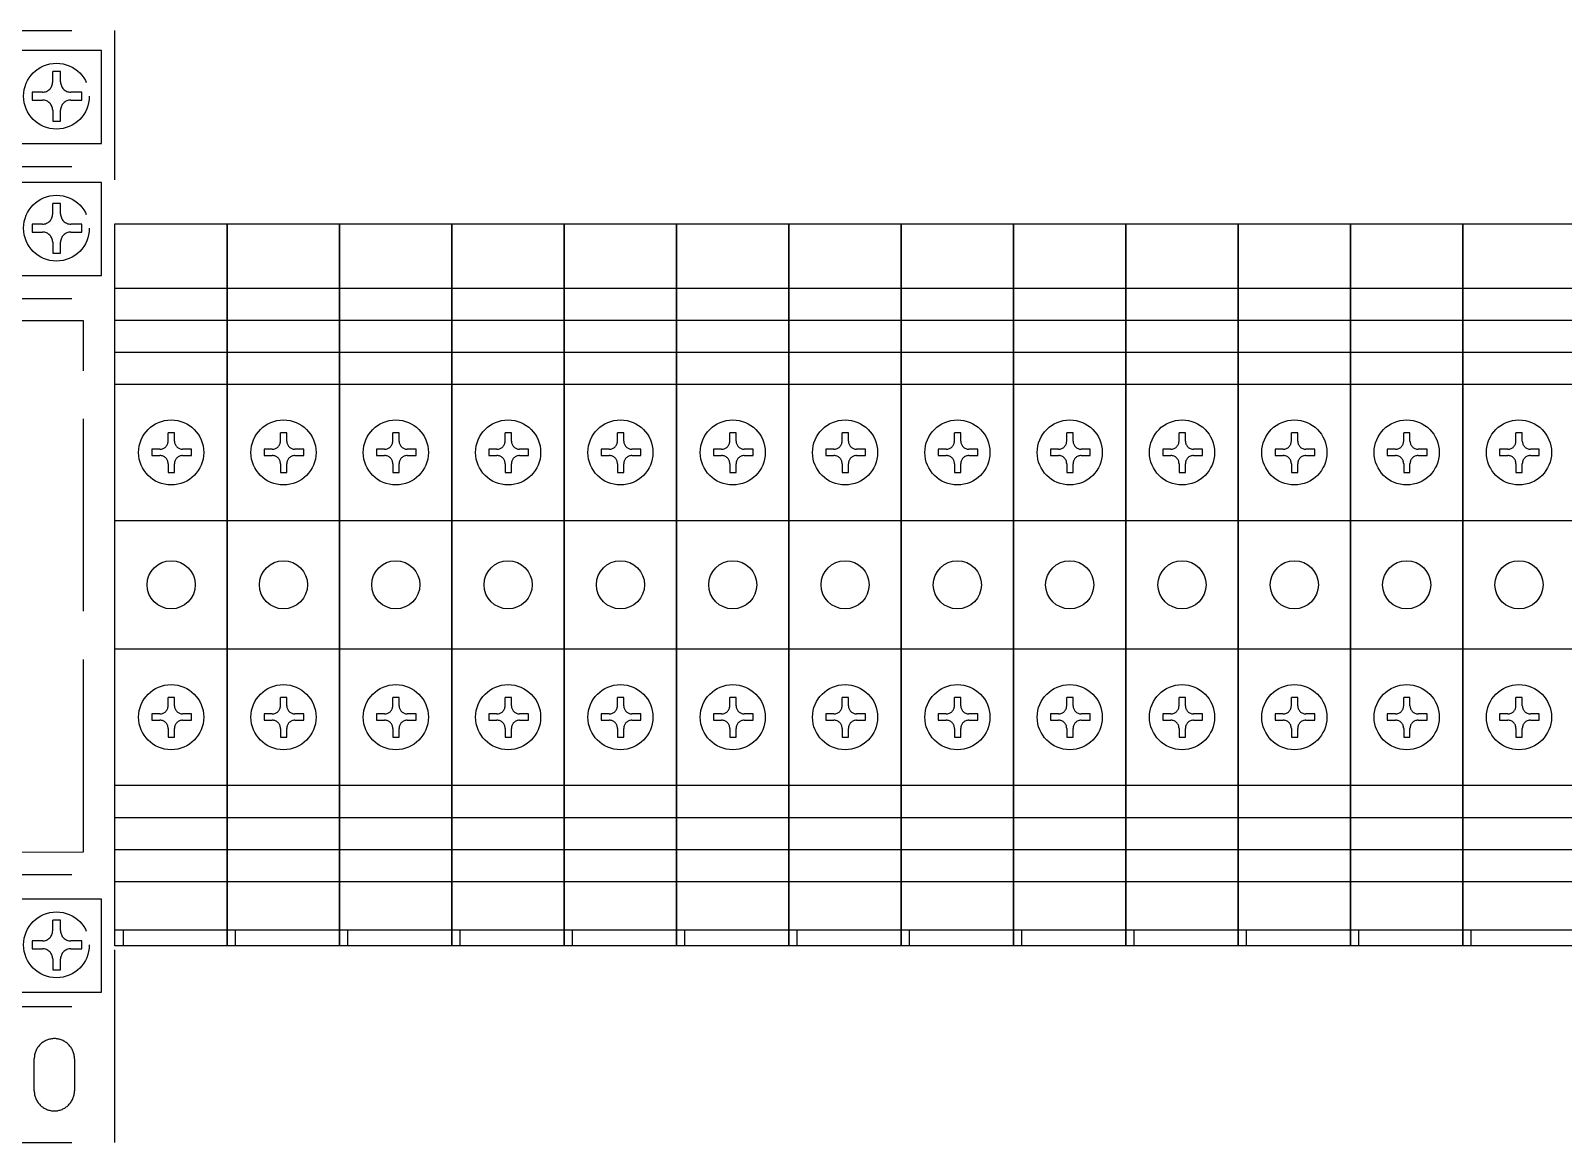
# Model space of a CAD drawing. Extents: x 395112 to 396012, y 326280 to 328480.
# Drawn here: x 395630.8 to 395726.3, y 326841.8 to 326911.1 of the extents above; entities that cross this region are included whole.
import ezdxf

# ---------------------------------------------------------------- set-up
doc = ezdxf.new("R2010")
doc.units = 0
doc.header["$MEASUREMENT"] = 0
doc.linetypes.add('ACAD_ISO02W100', pattern=[15, 12, -3])
doc.layers.add('Layer1', color=7, linetype='Continuous')
doc.layers.add('文字', color=3, linetype='Continuous')

# ---------------------------------------------------------------- blocks, each defined once
blk = doc.blocks.new('1559135107200b8722-b746-4828-9ab1-2e1372a79113')
at = {"color": 1}
for p, q in [((-21.393, 23.369), (-22.393, 23.369)), ((-21.393, 23.869), (-21.393, 16.867)), ((-18.393, 23.869), (-18.393, 16.867)), ((-16.393, 23.869), (-16.393, 16.867)), ((-14.393, 23.869), (-14.393, 16.867)), ((-12.393, 23.869), (-12.393, 16.867)), ((-3.893, 23.869), (-3.893, 16.867)), ((4.107, 23.869), (4.107, 16.867)), ((12.607, 23.869), (12.607, 16.867)), ((14.607, 23.869), (14.607, 16.867)), ((16.607, 23.869), (16.607, 16.867)), ((18.607, 23.869), (18.607, 16.867)), ((-21.393, -11.139), (-21.393, -18.14)), ((-18.393, -11.139), (-18.393, -18.14)), ((-16.393, -11.139), (-16.393, -18.14)), ((-14.393, -11.139), (-14.393, -18.14)), ((-12.393, -11.139), (-12.393, -18.14)), ((-3.893, -11.139), (-3.893, -18.14)), ((4.107, -11.139), (4.107, -18.14)), ((12.607, -11.139), (12.607, -18.14)), ((14.607, -11.139), (14.607, -18.14)), ((16.607, -11.139), (16.607, -18.14)), ((18.607, -11.139), (18.607, -18.14)), ((-21.393, -11.639), (-22.393, -11.639)), ((-21.393, -46.646), (-22.393, -46.646)), ((-21.393, -46.146), (-21.393, -53.147)), ((-18.393, -46.146), (-18.393, -53.147)), ((-16.393, -46.146), (-16.393, -53.147)), ((-14.393, -46.146), (-14.393, -53.147)), ((-12.393, -46.146), (-12.393, -53.147)), ((-3.893, -46.146), (-3.893, -53.147)), ((4.107, -46.146), (4.107, -53.147)), ((12.607, -46.146), (12.607, -53.147)), ((14.607, -46.146), (14.607, -53.147)), ((16.607, -46.146), (16.607, -53.147)), ((18.607, -46.146), (18.607, -53.147))]:
    blk.add_line(p, q, dxfattribs=at)
at = {"color": 7}
for p, q in [((-21.393, 16.367), (-22.393, 16.367)), ((-21.393, 16.867), (-21.393, 9.866)), ((-18.393, 16.867), (-18.393, 9.866)), ((-16.393, 16.867), (-16.393, 9.866)), ((-14.393, 16.867), (-14.393, 9.866)), ((-12.393, 16.867), (-12.393, 9.866)), ((-3.893, 16.867), (-3.893, 9.866)), ((4.107, 16.867), (4.107, 9.866)), ((12.607, 16.867), (12.607, 9.866)), ((14.607, 16.867), (14.607, 9.866)), ((16.607, 16.867), (16.607, 9.866)), ((18.607, 16.867), (18.607, 9.866)), ((-21.393, 2.364), (-22.393, 2.364)), ((-21.393, 2.864), (-21.393, -4.137)), ((-18.393, 2.864), (-18.393, -4.137)), ((-16.393, 2.864), (-16.393, -4.137)), ((-14.393, 2.864), (-14.393, -4.137)), ((-12.393, 2.864), (-12.393, -4.137)), ((-3.893, 2.864), (-3.893, -4.137)), ((4.107, 2.864), (4.107, -4.137)), ((12.607, 2.864), (12.607, -4.137)), ((14.607, 2.864), (14.607, -4.137)), ((16.607, 2.864), (16.607, -4.137)), ((18.607, 2.864), (18.607, -4.137)), ((-21.393, -18.14), (-21.393, -25.142)), ((-18.393, -18.14), (-18.393, -25.142)), ((-16.393, -18.14), (-16.393, -25.142)), ((-14.393, -18.14), (-14.393, -25.142)), ((-12.393, -18.14), (-12.393, -25.142)), ((-3.893, -18.14), (-3.893, -25.142)), ((4.107, -18.14), (4.107, -25.142)), ((12.607, -18.14), (12.607, -25.142)), ((14.607, -18.14), (14.607, -25.142)), ((16.607, -18.14), (16.607, -25.142)), ((18.607, -18.14), (18.607, -25.142)), ((-21.393, -18.64), (-22.393, -18.64)), ((-21.393, -32.143), (-21.393, -39.145)), ((-18.393, -32.143), (-18.393, -39.145)), ((-16.393, -32.143), (-16.393, -39.145)), ((-14.393, -32.143), (-14.393, -39.145)), ((-12.393, -32.143), (-12.393, -39.145)), ((-3.893, -32.143), (-3.893, -39.145)), ((4.107, -32.143), (4.107, -39.145)), ((12.607, -32.143), (12.607, -39.145)), ((14.607, -32.143), (14.607, -39.145)), ((16.607, -32.143), (16.607, -39.145)), ((18.607, -32.143), (18.607, -39.145)), ((-21.393, -32.643), (-22.393, -32.643)), ((-21.393, -53.147), (-21.393, -60.149)), ((-18.393, -53.147), (-18.393, -60.149)), ((-16.393, -53.147), (-16.393, -60.149)), ((-14.393, -53.147), (-14.393, -60.149)), ((-12.393, -53.147), (-12.393, -60.149)), ((-3.893, -53.147), (-3.893, -60.149)), ((4.107, -53.147), (4.107, -60.149)), ((12.607, -53.147), (12.607, -60.149)), ((14.607, -53.147), (14.607, -60.149)), ((16.607, -53.147), (16.607, -60.149)), ((18.607, -53.147), (18.607, -60.149)), ((-21.393, -53.647), (-22.393, -53.647))]:
    blk.add_line(p, q, dxfattribs=at)
at = {"color": 4}
for p, q in [((-21.393, 9.866), (-21.393, 2.864)), ((-18.393, 9.866), (-18.393, 2.864)), ((-16.393, 9.866), (-16.393, 2.864)), ((-14.393, 9.866), (-14.393, 2.864)), ((-12.393, 9.866), (-12.393, 2.864)), ((-3.893, 9.866), (-3.893, 2.864)), ((4.107, 9.866), (4.107, 2.864)), ((12.607, 9.866), (12.607, 2.864)), ((14.607, 9.866), (14.607, 2.864)), ((16.607, 9.866), (16.607, 2.864)), ((18.607, 9.866), (18.607, 2.864)), ((-21.393, 9.366), (-22.393, 9.366)), ((-21.393, -25.642), (-22.393, -25.642)), ((-21.393, -25.142), (-21.393, -32.143)), ((-18.393, -25.142), (-18.393, -32.143)), ((-16.393, -25.142), (-16.393, -32.143)), ((-14.393, -25.142), (-14.393, -32.143)), ((-12.393, -25.142), (-12.393, -32.143)), ((-3.893, -25.142), (-3.893, -32.143)), ((4.107, -25.142), (4.107, -32.143)), ((12.607, -25.142), (12.607, -32.143)), ((14.607, -25.142), (14.607, -32.143)), ((16.607, -25.142), (16.607, -32.143)), ((18.607, -25.142), (18.607, -32.143)), ((-21.393, -60.149), (-21.393, -67.15)), ((-18.393, -60.149), (-18.393, -67.15)), ((-16.393, -60.149), (-16.393, -67.15)), ((-14.393, -60.149), (-14.393, -67.15)), ((-12.393, -60.149), (-12.393, -67.15)), ((-3.893, -60.149), (-3.893, -67.15)), ((4.107, -60.149), (4.107, -67.15)), ((12.607, -60.149), (12.607, -67.15)), ((14.607, -60.149), (14.607, -67.15)), ((16.607, -60.149), (16.607, -67.15)), ((18.607, -60.149), (18.607, -67.15)), ((-21.393, -60.649), (-22.393, -60.649))]:
    blk.add_line(p, q, dxfattribs=at)
at = {"color": 3}
for p, q in [((-21.393, -4.637), (-22.393, -4.637)), ((-21.393, -4.137), (-21.393, -11.139)), ((-18.393, -4.137), (-18.393, -11.139)), ((-16.393, -4.137), (-16.393, -11.139)), ((-14.393, -4.137), (-14.393, -11.139)), ((-12.393, -4.137), (-12.393, -11.139)), ((-3.893, -4.137), (-3.893, -11.139)), ((4.107, -4.137), (4.107, -11.139)), ((12.607, -4.137), (12.607, -11.139)), ((14.607, -4.137), (14.607, -11.139)), ((16.607, -4.137), (16.607, -11.139)), ((18.607, -4.137), (18.607, -11.139)), ((-21.393, -39.145), (-21.393, -46.146)), ((-18.393, -39.145), (-18.393, -46.146)), ((-16.393, -39.145), (-16.393, -46.146)), ((-14.393, -39.145), (-14.393, -46.146)), ((-12.393, -39.145), (-12.393, -46.146)), ((-3.893, -39.145), (-3.893, -46.146)), ((4.107, -39.145), (4.107, -46.146)), ((12.607, -39.145), (12.607, -46.146)), ((14.607, -39.145), (14.607, -46.146)), ((16.607, -39.145), (16.607, -46.146)), ((18.607, -39.145), (18.607, -46.146)), ((-21.393, -39.645), (-22.393, -39.645))]:
    blk.add_line(p, q, dxfattribs=at)
at = {"color": 1, "elevation": 0}
for points in [[(22.607, 23.869), (22.607, 16.867), (-22.393, 16.867), (-22.393, 23.869)], [(22.607, -11.139), (22.607, -18.14), (-22.393, -18.14), (-22.393, -11.139)], [(22.607, -46.146), (22.607, -53.147), (-22.393, -53.147), (-22.393, -46.146)]]:
    blk.add_lwpolyline(points, close=True, dxfattribs=at)
at = {"color": 7, "elevation": 0}
for points in [[(22.607, 16.867), (22.607, 9.866), (-22.393, 9.866), (-22.393, 16.867)], [(22.607, 2.864), (22.607, -4.137), (-22.393, -4.137), (-22.393, 2.864)], [(22.607, -18.14), (22.607, -25.142), (-22.393, -25.142), (-22.393, -18.14)], [(22.607, -32.143), (22.607, -39.145), (-22.393, -39.145), (-22.393, -32.143)], [(22.607, -53.147), (22.607, -60.149), (-22.393, -60.149), (-22.393, -53.147)]]:
    blk.add_lwpolyline(points, close=True, dxfattribs=at)
at = {"color": 4, "elevation": 0}
for points in [[(22.607, 9.866), (22.607, 2.864), (-22.393, 2.864), (-22.393, 9.866)], [(22.607, -25.142), (22.607, -32.143), (-22.393, -32.143), (-22.393, -25.142)], [(22.607, -60.149), (22.607, -67.15), (-22.393, -67.15), (-22.393, -60.149)]]:
    blk.add_lwpolyline(points, close=True, dxfattribs=at)
at = {"color": 3, "elevation": 0}
for points in [[(22.607, -4.137), (22.607, -11.139), (-22.393, -11.139), (-22.393, -4.137)], [(22.607, -39.145), (22.607, -46.146), (-22.393, -46.146), (-22.393, -39.145)]]:
    blk.add_lwpolyline(points, close=True, dxfattribs=at)
at = {"color": 1}
for centre in [(0.107, 20.367), (0.107, -14.64), (0.107, -49.647)]:
    blk.add_circle(centre, 1.5, dxfattribs=at)
at = {"color": 7}
for centre in [(0.107, 13.366), (0.107, -0.637), (0.107, -21.642), (0.107, -35.645), (0.107, -56.649)]:
    blk.add_circle(centre, 1.5, dxfattribs=at)
at = {"color": 4}
for centre in [(0.107, 6.364), (0.107, -28.643), (0.107, -63.65)]:
    blk.add_circle(centre, 1.5, dxfattribs=at)
at = {"color": 3}
for centre in [(0.107, -7.639), (0.107, -42.646)]:
    blk.add_circle(centre, 1.5, dxfattribs=at)
at = {"layer": 'Layer1', "color": 1, "lineweight": -3, "ltscale": 50}
for centre in [(-8.143, 20.367), (8.357, 20.367), (-8.143, -14.64), (8.357, -14.64), (-8.143, -49.647), (8.357, -49.647)]:
    blk.add_circle(centre, 2.029, dxfattribs=at)
at = {"layer": 'Layer1', "color": 7, "lineweight": -3, "ltscale": 50}
for centre in [(-8.143, 13.366), (8.357, 13.366), (-8.143, -0.637), (8.357, -0.637), (-8.143, -21.642), (8.357, -21.642), (-8.143, -35.645), (8.357, -35.645), (-8.143, -56.649), (8.357, -56.649)]:
    blk.add_circle(centre, 2.029, dxfattribs=at)
at = {"layer": 'Layer1', "color": 4, "lineweight": -3, "ltscale": 50}
for centre in [(-8.143, 6.364), (8.357, 6.364), (-8.143, -28.643), (8.357, -28.643), (-8.143, -63.65), (8.357, -63.65)]:
    blk.add_circle(centre, 2.029, dxfattribs=at)
at = {"layer": 'Layer1', "color": 3, "lineweight": -3, "ltscale": 50}
for centre in [(-8.143, -7.639), (8.357, -7.639), (-8.143, -42.646), (8.357, -42.646)]:
    blk.add_circle(centre, 2.029, dxfattribs=at)
at = {"layer": '文字', "color": 0, "linetype": 'ACAD_ISO02W100'}
for p, q in [((-34.65, 53.568), (-34.65, 23.868)), ((-34.65, 53.568), (-34.65, 23.868)), ((-26.184, 53.568), (-26.184, 23.868)), ((-17.956, 53.568), (-17.956, 23.868)), ((17.956, 53.568), (17.956, 23.868)), ((26.184, 53.568), (26.184, 23.868)), ((34.65, 53.568), (34.65, 23.868)), ((-22.583, 29.026), (-22.583, 28.389)), ((-22.091, 29.026), (-22.583, 29.026)), ((-22.091, 28.389), (-22.091, 29.026)), ((22.097, 29.026), (22.097, 28.389)), ((22.59, 29.026), (22.097, 29.026)), ((22.59, 28.389), (22.59, 29.026)), ((30.325, 29.026), (30.325, 28.389)), ((30.817, 29.026), (30.325, 29.026)), ((30.817, 28.389), (30.817, 29.026)), ((-23.22, 27.753), (-23.9, 27.753)), ((-23.9, 27.753), (-23.9, 27.26)), ((-22.091, 27.753), (-22.091, 27.753)), ((-21.454, 27.753), (-20.809, 27.753)), ((-20.809, 27.26), (-20.809, 27.753)), ((21.461, 27.753), (20.781, 27.753)), ((20.781, 27.753), (20.781, 27.26)), ((22.59, 27.753), (22.59, 27.753)), ((23.226, 27.753), (23.871, 27.753)), ((23.871, 27.26), (23.871, 27.753)), ((29.688, 27.753), (29.008, 27.753)), ((29.008, 27.753), (29.008, 27.26)), ((30.817, 27.753), (30.817, 27.753)), ((31.454, 27.753), (32.099, 27.753)), ((32.099, 27.26), (32.099, 27.753)), ((-23.9, 27.26), (-23.22, 27.26)), ((-21.454, 27.26), (-20.809, 27.26)), ((20.781, 27.26), (21.461, 27.26)), ((23.226, 27.26), (23.871, 27.26)), ((29.008, 27.26), (29.688, 27.26)), ((31.454, 27.26), (32.099, 27.26)), ((-22.583, 26.624), (-22.583, 25.935)), ((-22.583, 25.935), (-22.091, 25.935)), ((-22.091, 25.935), (-22.091, 26.624)), ((22.097, 26.624), (22.097, 25.935)), ((22.097, 25.935), (22.59, 25.935)), ((22.59, 25.935), (22.59, 26.624)), ((30.325, 26.624), (30.325, 25.935)), ((30.325, 25.935), (30.817, 25.935)), ((30.817, 25.935), (30.817, 26.624)), ((-34.65, 23.868), (34.65, 23.868))]:
    blk.add_line(p, q, dxfattribs=at)
at = {"layer": '文字', "color": 1, "linetype": 'ACAD_ISO02W100'}
for p, q in [((-8.337, 21.573), (-8.337, 21.063)), ((-7.943, 21.573), (-8.337, 21.573)), ((-7.943, 21.063), (-7.943, 21.573)), ((8.163, 21.573), (8.163, 21.063)), ((8.557, 21.573), (8.163, 21.573)), ((8.557, 21.063), (8.557, 21.573)), ((-8.846, 20.554), (-9.39, 20.554)), ((-9.39, 20.554), (-9.39, 20.16)), ((-9.39, 20.16), (-8.846, 20.16)), ((-7.434, 20.554), (-6.918, 20.554)), ((-7.434, 20.16), (-6.918, 20.16)), ((-6.918, 20.16), (-6.918, 20.554)), ((7.654, 20.554), (7.11, 20.554)), ((7.11, 20.554), (7.11, 20.16)), ((7.11, 20.16), (7.654, 20.16)), ((9.066, 20.554), (9.582, 20.554)), ((9.066, 20.16), (9.582, 20.16)), ((9.582, 20.16), (9.582, 20.554)), ((-8.337, 19.651), (-8.337, 19.1)), ((-7.943, 19.1), (-7.943, 19.651)), ((8.163, 19.651), (8.163, 19.1)), ((8.557, 19.1), (8.557, 19.651)), ((-8.337, 19.1), (-7.943, 19.1)), ((8.163, 19.1), (8.557, 19.1)), ((-8.337, -13.435), (-8.337, -13.944)), ((-7.943, -13.435), (-8.337, -13.435)), ((-7.943, -13.944), (-7.943, -13.435)), ((8.163, -13.435), (8.163, -13.944)), ((8.557, -13.435), (8.163, -13.435)), ((8.557, -13.944), (8.557, -13.435)), ((-8.846, -14.453), (-9.39, -14.453)), ((-9.39, -14.453), (-9.39, -14.847)), ((-9.39, -14.847), (-8.846, -14.847)), ((-7.434, -14.453), (-6.918, -14.453)), ((-7.434, -14.847), (-6.918, -14.847)), ((-6.918, -14.847), (-6.918, -14.453)), ((7.654, -14.453), (7.11, -14.453)), ((7.11, -14.453), (7.11, -14.847)), ((7.11, -14.847), (7.654, -14.847)), ((9.066, -14.453), (9.582, -14.453)), ((9.066, -14.847), (9.582, -14.847)), ((9.582, -14.847), (9.582, -14.453)), ((-8.337, -15.356), (-8.337, -15.907)), ((-8.337, -15.907), (-7.943, -15.907)), ((-7.943, -15.907), (-7.943, -15.356)), ((8.163, -15.356), (8.163, -15.907)), ((8.163, -15.907), (8.557, -15.907)), ((8.557, -15.907), (8.557, -15.356)), ((-8.337, -48.442), (-8.337, -48.951)), ((-7.943, -48.442), (-8.337, -48.442)), ((-7.943, -48.951), (-7.943, -48.442)), ((8.163, -48.442), (8.163, -48.951)), ((8.557, -48.442), (8.163, -48.442)), ((8.557, -48.951), (8.557, -48.442)), ((-8.846, -49.46), (-9.39, -49.46)), ((-9.39, -49.46), (-9.39, -49.854)), ((-7.434, -49.46), (-6.918, -49.46)), ((-6.918, -49.854), (-6.918, -49.46)), ((7.654, -49.46), (7.11, -49.46)), ((7.11, -49.46), (7.11, -49.854)), ((9.066, -49.46), (9.582, -49.46)), ((9.582, -49.854), (9.582, -49.46)), ((-9.39, -49.854), (-8.846, -49.854)), ((-8.337, -50.364), (-8.337, -50.915)), ((-7.943, -50.915), (-7.943, -50.364)), ((-7.434, -49.854), (-6.918, -49.854)), ((7.11, -49.854), (7.654, -49.854)), ((8.163, -50.364), (8.163, -50.915)), ((8.557, -50.915), (8.557, -50.364)), ((9.066, -49.854), (9.582, -49.854)), ((-8.337, -50.915), (-7.943, -50.915)), ((8.163, -50.915), (8.557, -50.915))]:
    blk.add_line(p, q, dxfattribs=at)
at = {"layer": '文字', "color": 7, "linetype": 'ACAD_ISO02W100'}
for p, q in [((-8.337, 14.571), (-8.337, 14.062)), ((-7.943, 14.571), (-8.337, 14.571)), ((-7.943, 14.062), (-7.943, 14.571)), ((8.163, 14.571), (8.163, 14.062)), ((8.557, 14.571), (8.163, 14.571)), ((8.557, 14.062), (8.557, 14.571)), ((-8.846, 13.553), (-9.39, 13.553)), ((-9.39, 13.553), (-9.39, 13.159)), ((-7.434, 13.553), (-6.918, 13.553)), ((-6.918, 13.159), (-6.918, 13.553)), ((7.654, 13.553), (7.11, 13.553)), ((7.11, 13.553), (7.11, 13.159)), ((9.066, 13.553), (9.582, 13.553)), ((9.582, 13.159), (9.582, 13.553)), ((-9.39, 13.159), (-8.846, 13.159)), ((-8.337, 12.65), (-8.337, 12.099)), ((-7.943, 12.099), (-7.943, 12.65)), ((-7.434, 13.159), (-6.918, 13.159)), ((7.11, 13.159), (7.654, 13.159)), ((8.163, 12.65), (8.163, 12.099)), ((8.557, 12.099), (8.557, 12.65)), ((9.066, 13.159), (9.582, 13.159)), ((-8.337, 12.099), (-7.943, 12.099)), ((8.163, 12.099), (8.557, 12.099)), ((-8.337, 0.568), (-8.337, 0.059)), ((-7.943, 0.568), (-8.337, 0.568)), ((-7.943, 0.059), (-7.943, 0.568)), ((8.163, 0.568), (8.163, 0.059)), ((8.557, 0.568), (8.163, 0.568)), ((8.557, 0.059), (8.557, 0.568)), ((-8.846, -0.45), (-9.39, -0.45)), ((-9.39, -0.45), (-9.39, -0.844)), ((-9.39, -0.844), (-8.846, -0.844)), ((-7.434, -0.45), (-6.918, -0.45)), ((-7.434, -0.844), (-6.918, -0.844)), ((-6.918, -0.844), (-6.918, -0.45)), ((7.654, -0.45), (7.11, -0.45)), ((7.11, -0.45), (7.11, -0.844)), ((7.11, -0.844), (7.654, -0.844)), ((9.066, -0.45), (9.582, -0.45)), ((9.066, -0.844), (9.582, -0.844)), ((9.582, -0.844), (9.582, -0.45)), ((-8.337, -1.353), (-8.337, -1.904)), ((-8.337, -1.904), (-7.943, -1.904)), ((-7.943, -1.904), (-7.943, -1.353)), ((8.163, -1.353), (8.163, -1.904)), ((8.163, -1.904), (8.557, -1.904)), ((8.557, -1.904), (8.557, -1.353)), ((-8.337, -20.436), (-8.337, -20.945)), ((-7.943, -20.436), (-8.337, -20.436)), ((-7.943, -20.945), (-7.943, -20.436)), ((8.163, -20.436), (8.163, -20.945)), ((8.557, -20.436), (8.163, -20.436)), ((8.557, -20.945), (8.557, -20.436)), ((-8.846, -21.455), (-9.39, -21.455)), ((-9.39, -21.455), (-9.39, -21.848)), ((-9.39, -21.848), (-8.846, -21.848)), ((-7.434, -21.455), (-6.918, -21.455)), ((-7.434, -21.848), (-6.918, -21.848)), ((-6.918, -21.848), (-6.918, -21.455)), ((7.654, -21.455), (7.11, -21.455)), ((7.11, -21.455), (7.11, -21.848)), ((7.11, -21.848), (7.654, -21.848)), ((9.066, -21.455), (9.582, -21.455)), ((9.066, -21.848), (9.582, -21.848)), ((9.582, -21.848), (9.582, -21.455)), ((-8.337, -22.358), (-8.337, -22.909)), ((-8.337, -22.909), (-7.943, -22.909)), ((-7.943, -22.909), (-7.943, -22.358)), ((8.163, -22.358), (8.163, -22.909)), ((8.163, -22.909), (8.557, -22.909)), ((8.557, -22.909), (8.557, -22.358)), ((-8.337, -34.439), (-8.337, -34.948)), ((-7.943, -34.439), (-8.337, -34.439)), ((-7.943, -34.948), (-7.943, -34.439)), ((8.163, -34.439), (8.163, -34.948)), ((8.557, -34.439), (8.163, -34.439)), ((8.557, -34.948), (8.557, -34.439)), ((-8.846, -35.457), (-9.39, -35.457)), ((-9.39, -35.457), (-9.39, -35.851)), ((-9.39, -35.851), (-8.846, -35.851)), ((-7.434, -35.457), (-6.918, -35.457)), ((-7.434, -35.851), (-6.918, -35.851)), ((-6.918, -35.851), (-6.918, -35.457)), ((7.654, -35.457), (7.11, -35.457)), ((7.11, -35.457), (7.11, -35.851)), ((7.11, -35.851), (7.654, -35.851)), ((9.066, -35.457), (9.582, -35.457)), ((9.066, -35.851), (9.582, -35.851)), ((9.582, -35.851), (9.582, -35.457)), ((-8.337, -36.361), (-8.337, -36.912)), ((-8.337, -36.912), (-7.943, -36.912)), ((-7.943, -36.912), (-7.943, -36.361)), ((8.163, -36.361), (8.163, -36.912)), ((8.163, -36.912), (8.557, -36.912)), ((8.557, -36.912), (8.557, -36.361)), ((-8.337, -55.443), (-8.337, -55.953)), ((-7.943, -55.443), (-8.337, -55.443)), ((-7.943, -55.953), (-7.943, -55.443)), ((8.163, -55.443), (8.163, -55.953)), ((8.557, -55.443), (8.163, -55.443)), ((8.557, -55.953), (8.557, -55.443)), ((-8.846, -56.462), (-9.39, -56.462)), ((-9.39, -56.462), (-9.39, -56.856)), ((-9.39, -56.856), (-8.846, -56.856)), ((-7.434, -56.462), (-6.918, -56.462)), ((-7.434, -56.856), (-6.918, -56.856)), ((-6.918, -56.856), (-6.918, -56.462)), ((7.654, -56.462), (7.11, -56.462)), ((7.11, -56.462), (7.11, -56.856)), ((7.11, -56.856), (7.654, -56.856)), ((9.066, -56.462), (9.582, -56.462)), ((9.066, -56.856), (9.582, -56.856)), ((9.582, -56.856), (9.582, -56.462)), ((-8.337, -57.365), (-8.337, -57.916)), ((-8.337, -57.916), (-7.943, -57.916)), ((-7.943, -57.916), (-7.943, -57.365)), ((8.163, -57.365), (8.163, -57.916)), ((8.163, -57.916), (8.557, -57.916)), ((8.557, -57.916), (8.557, -57.365))]:
    blk.add_line(p, q, dxfattribs=at)
at = {"layer": '文字', "color": 4, "linetype": 'ACAD_ISO02W100'}
for p, q in [((-8.337, 7.57), (-8.337, 7.061)), ((-7.943, 7.57), (-8.337, 7.57)), ((-7.943, 7.061), (-7.943, 7.57)), ((8.163, 7.57), (8.163, 7.061)), ((8.557, 7.57), (8.163, 7.57)), ((8.557, 7.061), (8.557, 7.57)), ((-8.846, 6.551), (-9.39, 6.551)), ((-9.39, 6.551), (-9.39, 6.157)), ((-9.39, 6.157), (-8.846, 6.157)), ((-7.434, 6.551), (-6.918, 6.551)), ((-7.434, 6.157), (-6.918, 6.157)), ((-6.918, 6.157), (-6.918, 6.551)), ((7.654, 6.551), (7.11, 6.551)), ((7.11, 6.551), (7.11, 6.157)), ((7.11, 6.157), (7.654, 6.157)), ((9.066, 6.551), (9.582, 6.551)), ((9.066, 6.157), (9.582, 6.157)), ((9.582, 6.157), (9.582, 6.551)), ((-8.337, 5.648), (-8.337, 5.097)), ((-8.337, 5.097), (-7.943, 5.097)), ((-7.943, 5.097), (-7.943, 5.648)), ((8.163, 5.648), (8.163, 5.097)), ((8.163, 5.097), (8.557, 5.097)), ((8.557, 5.097), (8.557, 5.648)), ((-8.337, -27.437), (-8.337, -27.947)), ((-7.943, -27.437), (-8.337, -27.437)), ((-7.943, -27.947), (-7.943, -27.437)), ((8.163, -27.437), (8.163, -27.947)), ((8.557, -27.437), (8.163, -27.437)), ((8.557, -27.947), (8.557, -27.437)), ((-8.846, -28.456), (-9.39, -28.456)), ((-9.39, -28.456), (-9.39, -28.85)), ((-7.434, -28.456), (-6.918, -28.456)), ((-6.918, -28.85), (-6.918, -28.456)), ((7.654, -28.456), (7.11, -28.456)), ((7.11, -28.456), (7.11, -28.85)), ((9.066, -28.456), (9.582, -28.456)), ((9.582, -28.85), (9.582, -28.456)), ((-9.39, -28.85), (-8.846, -28.85)), ((-8.337, -29.359), (-8.337, -29.91)), ((-7.943, -29.91), (-7.943, -29.359)), ((-7.434, -28.85), (-6.918, -28.85)), ((7.11, -28.85), (7.654, -28.85)), ((8.163, -29.359), (8.163, -29.91)), ((8.557, -29.91), (8.557, -29.359)), ((9.066, -28.85), (9.582, -28.85)), ((-8.337, -29.91), (-7.943, -29.91)), ((8.163, -29.91), (8.557, -29.91)), ((-8.337, -62.445), (-8.337, -62.954)), ((-7.943, -62.445), (-8.337, -62.445)), ((-7.943, -62.954), (-7.943, -62.445)), ((8.163, -62.445), (8.163, -62.954)), ((8.557, -62.445), (8.163, -62.445)), ((8.557, -62.954), (8.557, -62.445)), ((-8.846, -63.463), (-9.39, -63.463)), ((-9.39, -63.463), (-9.39, -63.857)), ((-9.39, -63.857), (-8.846, -63.857)), ((-7.434, -63.463), (-6.918, -63.463)), ((-7.434, -63.857), (-6.918, -63.857)), ((-6.918, -63.857), (-6.918, -63.463)), ((7.654, -63.463), (7.11, -63.463)), ((7.11, -63.463), (7.11, -63.857)), ((7.11, -63.857), (7.654, -63.857)), ((9.066, -63.463), (9.582, -63.463)), ((9.066, -63.857), (9.582, -63.857)), ((9.582, -63.857), (9.582, -63.463)), ((-8.337, -64.366), (-8.337, -64.918)), ((-8.337, -64.918), (-7.943, -64.918)), ((-7.943, -64.918), (-7.943, -64.366)), ((8.163, -64.366), (8.163, -64.918)), ((8.163, -64.918), (8.557, -64.918)), ((8.557, -64.918), (8.557, -64.366))]:
    blk.add_line(p, q, dxfattribs=at)
at = {"layer": '文字', "color": 3, "linetype": 'ACAD_ISO02W100'}
for p, q in [((-8.337, -6.433), (-8.337, -6.942)), ((-7.943, -6.433), (-8.337, -6.433)), ((-7.943, -6.942), (-7.943, -6.433)), ((8.163, -6.433), (8.163, -6.942)), ((8.557, -6.433), (8.163, -6.433)), ((8.557, -6.942), (8.557, -6.433)), ((-8.846, -7.452), (-9.39, -7.452)), ((-9.39, -7.452), (-9.39, -7.845)), ((-7.434, -7.452), (-6.918, -7.452)), ((-6.918, -7.845), (-6.918, -7.452)), ((7.654, -7.452), (7.11, -7.452)), ((7.11, -7.452), (7.11, -7.845)), ((9.066, -7.452), (9.582, -7.452)), ((9.582, -7.845), (9.582, -7.452)), ((-9.39, -7.845), (-8.846, -7.845)), ((-8.337, -8.355), (-8.337, -8.906)), ((-7.943, -8.906), (-7.943, -8.355)), ((-7.434, -7.845), (-6.918, -7.845)), ((7.11, -7.845), (7.654, -7.845)), ((8.163, -8.355), (8.163, -8.906)), ((8.557, -8.906), (8.557, -8.355)), ((9.066, -7.845), (9.582, -7.845)), ((-8.337, -8.906), (-7.943, -8.906)), ((8.163, -8.906), (8.557, -8.906)), ((-8.337, -41.44), (-8.337, -41.95)), ((-7.943, -41.44), (-8.337, -41.44)), ((-7.943, -41.95), (-7.943, -41.44)), ((8.163, -41.44), (8.163, -41.95)), ((8.557, -41.44), (8.163, -41.44)), ((8.557, -41.95), (8.557, -41.44)), ((-8.846, -42.459), (-9.39, -42.459)), ((-9.39, -42.459), (-9.39, -42.853)), ((-9.39, -42.853), (-8.846, -42.853)), ((-7.434, -42.459), (-6.918, -42.459)), ((-7.434, -42.853), (-6.918, -42.853)), ((-6.918, -42.853), (-6.918, -42.459)), ((7.654, -42.459), (7.11, -42.459)), ((7.11, -42.459), (7.11, -42.853)), ((7.11, -42.853), (7.654, -42.853)), ((9.066, -42.459), (9.582, -42.459)), ((9.066, -42.853), (9.582, -42.853)), ((9.582, -42.853), (9.582, -42.459)), ((-8.337, -43.362), (-8.337, -43.913)), ((-8.337, -43.913), (-7.943, -43.913)), ((-7.943, -43.913), (-7.943, -43.362)), ((8.163, -43.362), (8.163, -43.913)), ((8.163, -43.913), (8.557, -43.913)), ((8.557, -43.913), (8.557, -43.362))]:
    blk.add_line(p, q, dxfattribs=at)
at = {"layer": '文字', "color": 0, "linetype": 'ACAD_ISO02W100', "elevation": 0}
for points in [[(-16.569, 51.921), (-16.546, 25.839), (16.569, 25.839), (16.569, 51.921)], [(-25.286, 30.202), (-25.286, 24.706), (-19.499, 24.706), (-19.499, 30.202)], [(19.394, 30.202), (19.394, 24.706), (25.181, 24.706), (25.181, 30.202)], [(27.622, 30.202), (27.622, 24.706), (33.409, 24.706), (33.409, 30.202)]]:
    blk.add_lwpolyline(points, close=True, dxfattribs=at)
blk.add_lwpolyline([(-28.185, 27.647), (-28.185, 27.647, -0.414214), (-29.438, 26.394), (-31.438, 26.394, -0.414214), (-32.69, 27.647), (-32.69, 27.647, -0.414214), (-31.438, 28.9), (-29.438, 28.9, -0.414214)], format="xyb", close=True, dxfattribs=at)
at = {"layer": '文字', "color": 0, "linetype": 'ACAD_ISO02W100'}
for centre in [(-22.34, 27.519), (22.34, 27.519), (30.568, 27.519)]:
    blk.add_circle(centre, 2.051, dxfattribs=at)
for centre, start, end in [((-23.22, 28.389), 270, 0), ((-21.454, 28.389), 180, 270), ((21.461, 28.389), 270, 0), ((23.226, 28.389), 180, 270), ((29.688, 28.389), 270, 0), ((31.454, 28.389), 180, 270), ((-23.22, 26.624), 0, 90), ((-21.454, 26.624), 90, 180), ((21.461, 26.624), 0, 90), ((23.226, 26.624), 90, 180), ((29.688, 26.624), 0, 90), ((31.454, 26.624), 90, 180)]:
    blk.add_arc(centre, 0.637, start, end, dxfattribs=at)
at = {"layer": '文字', "color": 1, "linetype": 'ACAD_ISO02W100'}
for centre, start, end in [((-8.846, 21.063), 270, 0), ((-7.434, 21.063), 180, 270), ((7.654, 21.063), 270, 0), ((9.066, 21.063), 180, 270), ((-8.846, 19.651), 0, 90), ((-7.434, 19.651), 90, 180), ((7.654, 19.651), 0, 90), ((9.066, 19.651), 90, 180), ((-8.846, -13.944), 270, 0), ((-7.434, -13.944), 180, 270), ((7.654, -13.944), 270, 0), ((9.066, -13.944), 180, 270), ((-8.846, -15.356), 0, 90), ((-7.434, -15.356), 90, 180), ((7.654, -15.356), 0, 90), ((9.066, -15.356), 90, 180), ((-8.846, -48.951), 270, 0), ((-7.434, -48.951), 180, 270), ((7.654, -48.951), 270, 0), ((9.066, -48.951), 180, 270), ((-8.846, -50.364), 0, 90), ((-7.434, -50.364), 90, 180), ((7.654, -50.364), 0, 90), ((9.066, -50.364), 90, 180)]:
    blk.add_arc(centre, 0.509, start, end, dxfattribs=at)
at = {"layer": '文字', "color": 7, "linetype": 'ACAD_ISO02W100'}
for centre, start, end in [((-8.846, 14.062), 270, 0), ((-7.434, 14.062), 180, 270), ((7.654, 14.062), 270, 0), ((9.066, 14.062), 180, 270), ((-8.846, 12.65), 0, 90), ((-7.434, 12.65), 90, 180), ((7.654, 12.65), 0, 90), ((9.066, 12.65), 90, 180), ((-8.846, 0.059), 270, 0), ((-7.434, 0.059), 180, 270), ((7.654, 0.059), 270, 0), ((9.066, 0.059), 180, 270), ((-8.846, -1.353), 0, 90), ((-7.434, -1.353), 90, 180), ((7.654, -1.353), 0, 90), ((9.066, -1.353), 90, 180), ((-8.846, -20.945), 270, 0), ((-7.434, -20.945), 180, 270), ((7.654, -20.945), 270, 0), ((9.066, -20.945), 180, 270), ((-8.846, -22.358), 0, 90), ((-7.434, -22.358), 90, 180), ((7.654, -22.358), 0, 90), ((9.066, -22.358), 90, 180), ((-8.846, -34.948), 270, 0), ((-7.434, -34.948), 180, 270), ((7.654, -34.948), 270, 0), ((9.066, -34.948), 180, 270), ((-8.846, -36.361), 0, 90), ((-7.434, -36.361), 90, 180), ((7.654, -36.361), 0, 90), ((9.066, -36.361), 90, 180), ((-8.846, -55.953), 270, 0), ((-7.434, -55.953), 180, 270), ((7.654, -55.953), 270, 0), ((9.066, -55.953), 180, 270), ((-8.846, -57.365), 0, 90), ((-7.434, -57.365), 90, 180), ((7.654, -57.365), 0, 90), ((9.066, -57.365), 90, 180)]:
    blk.add_arc(centre, 0.509, start, end, dxfattribs=at)
at = {"layer": '文字', "color": 4, "linetype": 'ACAD_ISO02W100'}
for centre, start, end in [((-8.846, 7.061), 270, 0), ((-7.434, 7.061), 180, 270), ((7.654, 7.061), 270, 0), ((9.066, 7.061), 180, 270), ((-8.846, 5.648), 0, 90), ((-7.434, 5.648), 90, 180), ((7.654, 5.648), 0, 90), ((9.066, 5.648), 90, 180), ((-8.846, -27.947), 270, 0), ((-7.434, -27.947), 180, 270), ((7.654, -27.947), 270, 0), ((9.066, -27.947), 180, 270), ((-8.846, -29.359), 0, 90), ((-7.434, -29.359), 90, 180), ((7.654, -29.359), 0, 90), ((9.066, -29.359), 90, 180), ((-8.846, -62.954), 270, 0), ((-7.434, -62.954), 180, 270), ((7.654, -62.954), 270, 0), ((9.066, -62.954), 180, 270), ((-8.846, -64.366), 0, 90), ((-7.434, -64.366), 90, 180), ((7.654, -64.366), 0, 90), ((9.066, -64.366), 90, 180)]:
    blk.add_arc(centre, 0.509, start, end, dxfattribs=at)
at = {"layer": '文字', "color": 3, "linetype": 'ACAD_ISO02W100'}
for centre, start, end in [((-8.846, -6.942), 270, 0), ((-7.434, -6.942), 180, 270), ((7.654, -6.942), 270, 0), ((9.066, -6.942), 180, 270), ((-8.846, -8.355), 0, 90), ((-7.434, -8.355), 90, 180), ((7.654, -8.355), 0, 90), ((9.066, -8.355), 90, 180), ((-8.846, -41.95), 270, 0), ((-7.434, -41.95), 180, 270), ((7.654, -41.95), 270, 0), ((9.066, -41.95), 180, 270), ((-8.846, -43.362), 0, 90), ((-7.434, -43.362), 90, 180), ((7.654, -43.362), 0, 90), ((9.066, -43.362), 90, 180)]:
    blk.add_arc(centre, 0.509, start, end, dxfattribs=at)

msp = doc.modelspace()

# ---------------------------------------------------------------- block references
at = {"rotation": 90}
msp.add_blockref('1559135107200b8722-b746-4828-9ab1-2e1372a79113', (395659.894, 326876.493), dxfattribs=at)

doc.saveas('drawing.dxf')
